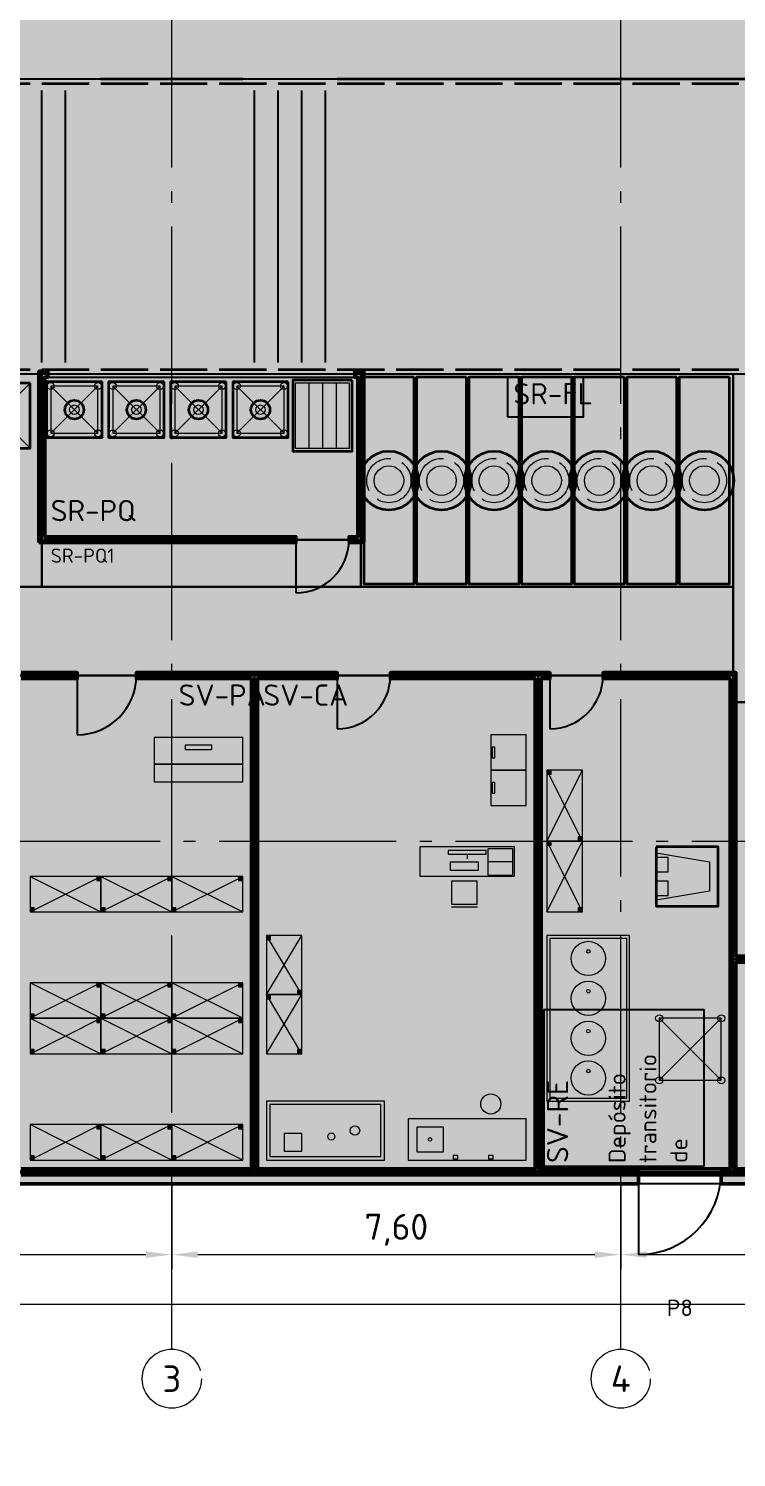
# Model space of a CAD drawing. Header units: millimetres. Extents: x 0 to 1189, y 0 to 841.
# Drawn here: x 235.9 to 295.8, y 360.3 to 481.2 of the extents above; entities that cross this region are included whole.
import ezdxf
from ezdxf.enums import TextEntityAlignment as Align

# ---------------------------------------------------------------- set-up
doc = ezdxf.new("R2010")
doc.units = ezdxf.units.MM
doc.linetypes.add('IRAM-E-TRAZOS', pattern=[5, 4, -1])
doc.linetypes.add('IRAM-F-TRAZO-PUNTO', pattern=[20, 15, -2, 1, -2])
for name, color, linetype, lineweight in [('A-ABERTURA', 7, 'CONTINUOUS', 25), ('A-COLUMNA', 7, 'CONTINUOUS', 50), ('A-COTA', 7, 'CONTINUOUS', 18), ('A-EJE', 1, 'IRAM-F-TRAZO-PUNTO', 18), ('A-EQUIPO-FINO', 8, 'CONTINUOUS', 13), ('A-EQUIPO-OCULTO', 8, 'IRAM-E-TRAZOS', 13), ('A-EQUIPO-RELLENO', 9, 'CONTINUOUS', 13), ('A-EXTERIOR', 8, 'CONTINUOUS', 25), ('A-MURO', 7, 'CONTINUOUS', 50), ('A-RELLENO', 9, 'CONTINUOUS', 13), ('A-SECTOR', 1, 'CONTINUOUS', 25), ('A-SECTOR-TXT', 1, 'CONTINUOUS', 25), ('A-TABIQUE', 7, 'CONTINUOUS', 50), ('A-TEXTO', 7, 'CONTINUOUS', 18)]:
    doc.layers.add(name, color=color, linetype=linetype, lineweight=lineweight)
for name, color, linetype, lineweight, true_color in [('A-DEFENSA', 2, 'CONTINUOUS', 35, 0xe6b400), ('A-EQUIPO', 30, 'CONTINUOUS', 35, 0xe67800), ('A-MOBILIARIO', 8, 'CONTINUOUS', 18, 0x50505a), ('A-PASILLO', 2, 'IRAM-E-TRAZOS', 35, 0xd7a500), ('A-SENDA', 2, 'CONTINUOUS', 25, 0xd7a500)]:
    doc.layers.add(name, color=color, linetype=linetype, lineweight=lineweight, true_color=true_color)
doc.styles.add('ISO3098', font='isocpeur.ttf')
doc.dimstyles.new('FLAMA-IRAM', dxfattribs={"dimtxt": 3.5, "dimasz": 3.5, "dimexe": 2, "dimexo": 1.5, "dimgap": 1, "dimtad": 1, "dimdec": 1, "dimtxsty": 'ISO3098', "dimblk": 'IRAM_FLECHA', "dimblk1": 'IRAM_FLECHA', "dimblk2": 'IRAM_FLECHA', "dimcen": 2.5, "dimclrd": 3, "dimclre": 3, "dimclrt": 3, "dimazin": 3, "dimtfac": 1, "dimtmove": 0, "dimatfit": 3, "dimlwd": 18, "dimlwe": 18})

# ---------------------------------------------------------------- blocks, each defined once
blk = doc.blocks.new('IRAM_FLECHA')
blk.add_solid([(0, 0), (-1, 0.125), (-1, -0.125)])

msp = doc.modelspace()

# ---------------------------------------------------------------- hatches: boundary and pattern name
at = {"layer": 'A-COLUMNA', "true_color": 0x000000}
h = msp.add_hatch(color=7, dxfattribs=at)
h.dxf.hatch_style = 1
h.paths.add_polyline_path([(247, 476), (249, 476), (249, 478), (247, 478)])
h = msp.add_hatch(color=7, dxfattribs=at)
h.dxf.hatch_style = 1
h.paths.add_polyline_path([(285, 476), (287, 476), (287, 478), (285, 478)])
h = msp.add_hatch(color=7, dxfattribs=at)
h.dxf.hatch_style = 1
h.paths.add_polyline_path([(247, 383.5), (249, 383.5), (249, 385.5), (247, 385.5)])
h = msp.add_hatch(color=7, dxfattribs=at)
h.dxf.hatch_style = 1
h.paths.add_polyline_path([(285, 383.5), (287, 383.5), (287, 385.5), (285, 385.5)])
at = {"layer": 'A-EQUIPO-RELLENO', "true_color": 0xeeeeee}
h = msp.add_hatch(color=7, dxfattribs=at)
h.dxf.hatch_style = 1
h.paths.add_polyline_path([(236, 451.25), (230.5, 451.25), (230.5, 445.75), (236, 445.75)])
at = {"layer": 'A-EQUIPO-RELLENO', "true_color": 0xfaeec8}
h = msp.add_hatch(color=7, dxfattribs=at)
h.dxf.hatch_style = 1
h.paths.add_polyline_path([(242.1, 451.35), (237.4, 451.35), (237.4, 446.65), (242.1, 446.65)])
h = msp.add_hatch(color=7, dxfattribs=at)
h.dxf.hatch_style = 1
h.paths.add_polyline_path([(247.35, 451.35), (242.65, 451.35), (242.65, 446.65), (247.35, 446.65)])
h = msp.add_hatch(color=7, dxfattribs=at)
h.dxf.hatch_style = 1
h.paths.add_polyline_path([(252.6, 451.35), (247.9, 451.35), (247.9, 446.65), (252.6, 446.65)])
h = msp.add_hatch(color=7, dxfattribs=at)
h.dxf.hatch_style = 1
h.paths.add_polyline_path([(257.85, 451.35), (253.15, 451.35), (253.15, 446.65), (257.85, 446.65)])
at = {"layer": 'A-EQUIPO-RELLENO', "true_color": 0xeedec0}
h = msp.add_hatch(color=7, dxfattribs=at)
h.dxf.hatch_style = 1
h.paths.add_polyline_path([(263.05, 451.25), (258.45, 451.25), (258.45, 445.75), (263.05, 445.75)])
at = {"layer": 'A-EQUIPO-RELLENO', "true_color": 0xe1e6ec}
h = msp.add_hatch(color=7, dxfattribs=at)
h.dxf.hatch_style = 1
h.paths.add_polyline_path([(263.875, 443), (263.96, 442.353), (264.21, 441.75), (264.607, 441.232), (265.125, 440.835), (265.728, 440.585), (266.375, 440.5), (267.022, 440.585), (267.625, 440.835), (268.143, 441.232), (268.54, 441.75), (268.79, 442.353), (268.875, 443), (268.79, 443.647), (268.54, 444.25), (268.143, 444.768), (267.625, 445.165), (267.022, 445.415), (266.375, 445.5), (265.728, 445.415), (265.125, 445.165), (264.607, 444.768), (264.21, 444.25), (263.96, 443.647)])
h = msp.add_hatch(color=7, dxfattribs=at)
h.dxf.hatch_style = 1
h.paths.add_polyline_path([(268.325, 443), (268.41, 442.353), (268.66, 441.75), (269.057, 441.232), (269.575, 440.835), (270.178, 440.585), (270.825, 440.5), (271.472, 440.585), (272.075, 440.835), (272.593, 441.232), (272.99, 441.75), (273.24, 442.353), (273.325, 443), (273.24, 443.647), (272.99, 444.25), (272.593, 444.768), (272.075, 445.165), (271.472, 445.415), (270.825, 445.5), (270.178, 445.415), (269.575, 445.165), (269.057, 444.768), (268.66, 444.25), (268.41, 443.647)])
h = msp.add_hatch(color=7, dxfattribs=at)
h.dxf.hatch_style = 1
h.paths.add_polyline_path([(272.775, 443), (272.86, 442.353), (273.11, 441.75), (273.507, 441.232), (274.025, 440.835), (274.628, 440.585), (275.275, 440.5), (275.922, 440.585), (276.525, 440.835), (277.043, 441.232), (277.44, 441.75), (277.69, 442.353), (277.775, 443), (277.69, 443.647), (277.44, 444.25), (277.043, 444.768), (276.525, 445.165), (275.922, 445.415), (275.275, 445.5), (274.628, 445.415), (274.025, 445.165), (273.507, 444.768), (273.11, 444.25), (272.86, 443.647)])
h = msp.add_hatch(color=7, dxfattribs=at)
h.dxf.hatch_style = 1
h.paths.add_polyline_path([(277.225, 443), (277.31, 442.353), (277.56, 441.75), (277.957, 441.232), (278.475, 440.835), (279.078, 440.585), (279.725, 440.5), (280.372, 440.585), (280.975, 440.835), (281.493, 441.232), (281.89, 441.75), (282.14, 442.353), (282.225, 443), (282.14, 443.647), (281.89, 444.25), (281.493, 444.768), (280.975, 445.165), (280.372, 445.415), (279.725, 445.5), (279.078, 445.415), (278.475, 445.165), (277.957, 444.768), (277.56, 444.25), (277.31, 443.647)])
h = msp.add_hatch(color=7, dxfattribs=at)
h.dxf.hatch_style = 1
h.paths.add_polyline_path([(281.675, 443), (281.76, 442.353), (282.01, 441.75), (282.407, 441.232), (282.925, 440.835), (283.528, 440.585), (284.175, 440.5), (284.822, 440.585), (285.425, 440.835), (285.943, 441.232), (286.34, 441.75), (286.59, 442.353), (286.675, 443), (286.59, 443.647), (286.34, 444.25), (285.943, 444.768), (285.425, 445.165), (284.822, 445.415), (284.175, 445.5), (283.528, 445.415), (282.925, 445.165), (282.407, 444.768), (282.01, 444.25), (281.76, 443.647)])
h = msp.add_hatch(color=7, dxfattribs=at)
h.dxf.hatch_style = 1
h.paths.add_polyline_path([(286.125, 443), (286.21, 442.353), (286.46, 441.75), (286.857, 441.232), (287.375, 440.835), (287.978, 440.585), (288.625, 440.5), (289.272, 440.585), (289.875, 440.835), (290.393, 441.232), (290.79, 441.75), (291.04, 442.353), (291.125, 443), (291.04, 443.647), (290.79, 444.25), (290.393, 444.768), (289.875, 445.165), (289.272, 445.415), (288.625, 445.5), (287.978, 445.415), (287.375, 445.165), (286.857, 444.768), (286.46, 444.25), (286.21, 443.647)])
h = msp.add_hatch(color=7, dxfattribs=at)
h.dxf.hatch_style = 1
h.paths.add_polyline_path([(290.575, 443), (290.66, 442.353), (290.91, 441.75), (291.307, 441.232), (291.825, 440.835), (292.428, 440.585), (293.075, 440.5), (293.722, 440.585), (294.325, 440.835), (294.843, 441.232), (295.24, 441.75), (295.49, 442.353), (295.575, 443), (295.49, 443.647), (295.24, 444.25), (294.843, 444.768), (294.325, 445.165), (293.722, 445.415), (293.075, 445.5), (292.428, 445.415), (291.825, 445.165), (291.307, 444.768), (290.91, 444.25), (290.66, 443.647)])
at = {"layer": 'A-EQUIPO-RELLENO', "true_color": 0xeedec0}
h = msp.add_hatch(color=7, dxfattribs=at)
h.dxf.hatch_style = 1
h.paths.add_polyline_path([(246.5, 419), (254, 419), (254, 421.25), (246.5, 421.25)])
at = {"layer": 'A-EQUIPO-RELLENO', "true_color": 0xeeeeee}
h = msp.add_hatch(color=7, dxfattribs=at)
h.dxf.hatch_style = 1
h.paths.add_polyline_path([(275, 421.5), (275, 418.5), (278, 418.5), (278, 421.5)])
h = msp.add_hatch(color=7, dxfattribs=at)
h.dxf.hatch_style = 1
h.paths.add_polyline_path([(246.5, 417.5), (254, 417.5), (254, 419), (246.5, 419)])
h = msp.add_hatch(color=7, dxfattribs=at)
h.dxf.hatch_style = 1
h.paths.add_polyline_path([(275, 418.5), (275, 415.5), (278, 415.5), (278, 418.5)])
h = msp.add_hatch(color=7, dxfattribs=at)
h.dxf.hatch_style = 1
h.paths.add_polyline_path([(282.75, 412.5), (282.75, 418.5), (279.75, 418.5), (279.75, 412.5)])
at = {"layer": 'A-EQUIPO-RELLENO', "true_color": 0x969ba0}
h = msp.add_hatch(color=7, dxfattribs=at)
h.dxf.hatch_style = 1
h.paths.add_polyline_path([(280.1, 418.15), (280.1, 418.45), (279.8, 418.45), (279.8, 418.15)])
at = {"layer": 'A-EQUIPO-RELLENO', "true_color": 0xeeeeee}
h = msp.add_hatch(color=7, dxfattribs=at)
h.dxf.hatch_style = 1
h.paths.add_polyline_path([(282.75, 406.5), (282.75, 412.5), (279.75, 412.5), (279.75, 406.5)])
at = {"layer": 'A-EQUIPO-RELLENO', "true_color": 0x969ba0}
h = msp.add_hatch(color=7, dxfattribs=at)
h.dxf.hatch_style = 1
h.paths.add_polyline_path([(280.1, 412.15), (280.1, 412.45), (279.8, 412.45), (279.8, 412.15)])
h = msp.add_hatch(color=7, dxfattribs=at)
h.dxf.hatch_style = 1
h.paths.add_polyline_path([(282.7, 412.55), (282.7, 412.85), (282.4, 412.85), (282.4, 412.55)])
at = {"layer": 'A-EQUIPO-RELLENO', "true_color": 0xeedec0}
h = msp.add_hatch(color=7, dxfattribs=at)
h.dxf.hatch_style = 1
h.paths.add_polyline_path([(269, 409.525), (277, 409.525), (277, 412), (269, 412)])
at = {"layer": 'A-EQUIPO-RELLENO', "true_color": 0xe6e6e6}
h = msp.add_hatch(color=7, dxfattribs=at)
h.dxf.hatch_style = 1
h.paths.add_polyline_path([(289, 412), (289, 407), (294.25, 407), (294.25, 412)])
at = {"layer": 'A-EQUIPO-RELLENO', "true_color": 0xeeeeee}
h = msp.add_hatch(color=7, dxfattribs=at)
h.dxf.hatch_style = 1
h.paths.add_polyline_path([(236, 406.5), (242, 406.5), (242, 409.5), (236, 409.5)])
at = {"layer": 'A-EQUIPO-RELLENO', "true_color": 0x969ba0}
h = msp.add_hatch(color=7, dxfattribs=at)
h.dxf.hatch_style = 1
h.paths.add_polyline_path([(241.65, 409.15), (241.95, 409.15), (241.95, 409.45), (241.65, 409.45)])
at = {"layer": 'A-EQUIPO-RELLENO', "true_color": 0xeeeeee}
h = msp.add_hatch(color=7, dxfattribs=at)
h.dxf.hatch_style = 1
h.paths.add_polyline_path([(242, 406.5), (248, 406.5), (248, 409.5), (242, 409.5)])
at = {"layer": 'A-EQUIPO-RELLENO', "true_color": 0x969ba0}
h = msp.add_hatch(color=7, dxfattribs=at)
h.dxf.hatch_style = 1
h.paths.add_polyline_path([(247.65, 409.15), (247.95, 409.15), (247.95, 409.45), (247.65, 409.45)])
at = {"layer": 'A-EQUIPO-RELLENO', "true_color": 0xeeeeee}
h = msp.add_hatch(color=7, dxfattribs=at)
h.dxf.hatch_style = 1
h.paths.add_polyline_path([(248, 406.5), (254, 406.5), (254, 409.5), (248, 409.5)])
at = {"layer": 'A-EQUIPO-RELLENO', "true_color": 0x969ba0}
h = msp.add_hatch(color=7, dxfattribs=at)
h.dxf.hatch_style = 1
h.paths.add_polyline_path([(253.65, 409.15), (253.95, 409.15), (253.95, 409.45), (253.65, 409.45)])
at = {"layer": 'A-EQUIPO-RELLENO', "true_color": 0xd6e2f0}
h = msp.add_hatch(color=7, dxfattribs=at)
h.dxf.hatch_style = 1
h.paths.add_polyline_path([(273.81, 407.125), (271.71, 407.125), (271.71, 409.125), (273.81, 409.125)])
at = {"layer": 'A-EQUIPO-RELLENO', "true_color": 0x969ba0}
h = msp.add_hatch(color=7, dxfattribs=at)
h.dxf.hatch_style = 1
h.paths.add_polyline_path([(236.05, 406.55), (236.35, 406.55), (236.35, 406.85), (236.05, 406.85)])
h = msp.add_hatch(color=7, dxfattribs=at)
h.dxf.hatch_style = 1
h.paths.add_polyline_path([(242.05, 406.55), (242.35, 406.55), (242.35, 406.85), (242.05, 406.85)])
h = msp.add_hatch(color=7, dxfattribs=at)
h.dxf.hatch_style = 1
h.paths.add_polyline_path([(248.05, 406.55), (248.35, 406.55), (248.35, 406.85), (248.05, 406.85)])
h = msp.add_hatch(color=7, dxfattribs=at)
h.dxf.hatch_style = 1
h.paths.add_polyline_path([(282.7, 406.55), (282.7, 406.85), (282.4, 406.85), (282.4, 406.55)])
at = {"layer": 'A-EQUIPO-RELLENO', "true_color": 0xeeeeee}
h = msp.add_hatch(color=7, dxfattribs=at)
h.dxf.hatch_style = 1
h.paths.add_polyline_path([(259, 399.5), (259, 404.5), (256, 404.5), (256, 399.5)])
at = {"layer": 'A-EQUIPO-RELLENO', "true_color": 0x969ba0}
h = msp.add_hatch(color=7, dxfattribs=at)
h.dxf.hatch_style = 1
h.paths.add_polyline_path([(256.35, 404.15), (256.35, 404.45), (256.05, 404.45), (256.05, 404.15)])
at = {"layer": 'A-EQUIPO-RELLENO', "true_color": 0xd2def0}
h = msp.add_hatch(color=7, dxfattribs=at)
h.dxf.hatch_style = 1
h.paths.add_polyline_path([(283.25, 404.012), (282.875, 403.963), (282.525, 403.818), (282.225, 403.588), (281.994, 403.288), (281.849, 402.938), (281.8, 402.562), (281.849, 402.187), (281.994, 401.837), (282.225, 401.537), (282.525, 401.307), (282.875, 401.162), (283.25, 401.112), (283.625, 401.162), (283.975, 401.307), (284.275, 401.537), (284.506, 401.837), (284.651, 402.187), (284.7, 402.562), (284.651, 402.938), (284.506, 403.288), (284.275, 403.588), (283.975, 403.818), (283.625, 403.963)])
at = {"layer": 'A-EQUIPO-RELLENO', "true_color": 0xeeeeee}
h = msp.add_hatch(color=7, dxfattribs=at)
h.dxf.hatch_style = 1
h.paths.add_polyline_path([(242, 400.5), (236, 400.5), (236, 397.5), (242, 397.5)])
at = {"layer": 'A-EQUIPO-RELLENO', "true_color": 0x969ba0}
h = msp.add_hatch(color=7, dxfattribs=at)
h.dxf.hatch_style = 1
h.paths.add_polyline_path([(241.95, 400.45), (241.65, 400.45), (241.65, 400.15), (241.95, 400.15)])
at = {"layer": 'A-EQUIPO-RELLENO', "true_color": 0xeeeeee}
h = msp.add_hatch(color=7, dxfattribs=at)
h.dxf.hatch_style = 1
h.paths.add_polyline_path([(248, 400.5), (242, 400.5), (242, 397.5), (248, 397.5)])
at = {"layer": 'A-EQUIPO-RELLENO', "true_color": 0x969ba0}
h = msp.add_hatch(color=7, dxfattribs=at)
h.dxf.hatch_style = 1
h.paths.add_polyline_path([(247.95, 400.45), (247.65, 400.45), (247.65, 400.15), (247.95, 400.15)])
at = {"layer": 'A-EQUIPO-RELLENO', "true_color": 0xeeeeee}
h = msp.add_hatch(color=7, dxfattribs=at)
h.dxf.hatch_style = 1
h.paths.add_polyline_path([(254, 400.5), (248, 400.5), (248, 397.5), (254, 397.5)])
at = {"layer": 'A-EQUIPO-RELLENO', "true_color": 0x969ba0}
h = msp.add_hatch(color=7, dxfattribs=at)
h.dxf.hatch_style = 1
h.paths.add_polyline_path([(253.95, 400.45), (253.65, 400.45), (253.65, 400.15), (253.95, 400.15)])
at = {"layer": 'A-EQUIPO-RELLENO', "true_color": 0xd2def0}
h = msp.add_hatch(color=7, dxfattribs=at)
h.dxf.hatch_style = 1
h.paths.add_polyline_path([(283.25, 400.637), (282.875, 400.588), (282.525, 400.443), (282.225, 400.213), (281.994, 399.913), (281.849, 399.563), (281.8, 399.188), (281.849, 398.812), (281.994, 398.462), (282.225, 398.162), (282.525, 397.932), (282.875, 397.787), (283.25, 397.738), (283.625, 397.787), (283.975, 397.932), (284.275, 398.162), (284.506, 398.462), (284.651, 398.812), (284.7, 399.188), (284.651, 399.563), (284.506, 399.913), (284.275, 400.213), (283.975, 400.443), (283.625, 400.588)])
at = {"layer": 'A-EQUIPO-RELLENO', "true_color": 0xeeeeee}
h = msp.add_hatch(color=7, dxfattribs=at)
h.dxf.hatch_style = 1
h.paths.add_polyline_path([(259, 394.5), (259, 399.5), (256, 399.5), (256, 394.5)])
at = {"layer": 'A-EQUIPO-RELLENO', "true_color": 0x969ba0}
h = msp.add_hatch(color=7, dxfattribs=at)
h.dxf.hatch_style = 1
h.paths.add_polyline_path([(256.35, 399.15), (256.35, 399.45), (256.05, 399.45), (256.05, 399.15)])
h = msp.add_hatch(color=7, dxfattribs=at)
h.dxf.hatch_style = 1
h.paths.add_polyline_path([(258.95, 399.55), (258.95, 399.85), (258.65, 399.85), (258.65, 399.55)])
h = msp.add_hatch(color=7, dxfattribs=at)
h.dxf.hatch_style = 1
h.paths.add_polyline_path([(236.35, 397.85), (236.05, 397.85), (236.05, 397.55), (236.35, 397.55)])
h = msp.add_hatch(color=7, dxfattribs=at)
h.dxf.hatch_style = 1
h.paths.add_polyline_path([(242.35, 397.85), (242.05, 397.85), (242.05, 397.55), (242.35, 397.55)])
h = msp.add_hatch(color=7, dxfattribs=at)
h.dxf.hatch_style = 1
h.paths.add_polyline_path([(248.35, 397.85), (248.05, 397.85), (248.05, 397.55), (248.35, 397.55)])
at = {"layer": 'A-EQUIPO-RELLENO', "true_color": 0xeeeeee}
h = msp.add_hatch(color=7, dxfattribs=at)
h.dxf.hatch_style = 1
h.paths.add_polyline_path([(236, 394.5), (242, 394.5), (242, 397.5), (236, 397.5)])
at = {"layer": 'A-EQUIPO-RELLENO', "true_color": 0x969ba0}
h = msp.add_hatch(color=7, dxfattribs=at)
h.dxf.hatch_style = 1
h.paths.add_polyline_path([(241.65, 397.15), (241.95, 397.15), (241.95, 397.45), (241.65, 397.45)])
at = {"layer": 'A-EQUIPO-RELLENO', "true_color": 0xeeeeee}
h = msp.add_hatch(color=7, dxfattribs=at)
h.dxf.hatch_style = 1
h.paths.add_polyline_path([(242, 394.5), (248, 394.5), (248, 397.5), (242, 397.5)])
at = {"layer": 'A-EQUIPO-RELLENO', "true_color": 0x969ba0}
h = msp.add_hatch(color=7, dxfattribs=at)
h.dxf.hatch_style = 1
h.paths.add_polyline_path([(247.65, 397.15), (247.95, 397.15), (247.95, 397.45), (247.65, 397.45)])
at = {"layer": 'A-EQUIPO-RELLENO', "true_color": 0xeeeeee}
h = msp.add_hatch(color=7, dxfattribs=at)
h.dxf.hatch_style = 1
h.paths.add_polyline_path([(248, 394.5), (254, 394.5), (254, 397.5), (248, 397.5)])
at = {"layer": 'A-EQUIPO-RELLENO', "true_color": 0x969ba0}
h = msp.add_hatch(color=7, dxfattribs=at)
h.dxf.hatch_style = 1
h.paths.add_polyline_path([(253.65, 397.15), (253.95, 397.15), (253.95, 397.45), (253.65, 397.45)])
at = {"layer": 'A-EQUIPO-RELLENO', "true_color": 0xd2def0}
h = msp.add_hatch(color=7, dxfattribs=at)
h.dxf.hatch_style = 1
h.paths.add_polyline_path([(283.25, 397.263), (282.875, 397.213), (282.525, 397.068), (282.225, 396.838), (281.994, 396.538), (281.849, 396.188), (281.8, 395.812), (281.849, 395.437), (281.994, 395.087), (282.225, 394.787), (282.525, 394.557), (282.875, 394.412), (283.25, 394.363), (283.625, 394.412), (283.975, 394.557), (284.275, 394.787), (284.506, 395.087), (284.651, 395.437), (284.7, 395.812), (284.651, 396.188), (284.506, 396.538), (284.275, 396.838), (283.975, 397.068), (283.625, 397.213)])
at = {"layer": 'A-EQUIPO-RELLENO', "true_color": 0xfaeec8}
h = msp.add_hatch(color=7, dxfattribs=at)
h.dxf.hatch_style = 1
h.paths.add_polyline_path([(289.25, 397.5), (289.25, 392.25), (294.5, 392.25), (294.5, 397.5)])
at = {"layer": 'A-EQUIPO-RELLENO', "true_color": 0x969ba0}
h = msp.add_hatch(color=7, dxfattribs=at)
h.dxf.hatch_style = 1
h.paths.add_polyline_path([(236.05, 394.55), (236.35, 394.55), (236.35, 394.85), (236.05, 394.85)])
h = msp.add_hatch(color=7, dxfattribs=at)
h.dxf.hatch_style = 1
h.paths.add_polyline_path([(242.05, 394.55), (242.35, 394.55), (242.35, 394.85), (242.05, 394.85)])
h = msp.add_hatch(color=7, dxfattribs=at)
h.dxf.hatch_style = 1
h.paths.add_polyline_path([(248.05, 394.55), (248.35, 394.55), (248.35, 394.85), (248.05, 394.85)])
h = msp.add_hatch(color=7, dxfattribs=at)
h.dxf.hatch_style = 1
h.paths.add_polyline_path([(258.95, 394.55), (258.95, 394.85), (258.65, 394.85), (258.65, 394.55)])
at = {"layer": 'A-EQUIPO-RELLENO', "true_color": 0xd2def0}
h = msp.add_hatch(color=7, dxfattribs=at)
h.dxf.hatch_style = 1
h.paths.add_polyline_path([(283.25, 393.887), (282.875, 393.838), (282.525, 393.693), (282.225, 393.463), (281.994, 393.163), (281.849, 392.813), (281.8, 392.438), (281.849, 392.062), (281.994, 391.712), (282.225, 391.412), (282.525, 391.182), (282.875, 391.037), (283.25, 390.988), (283.625, 391.037), (283.975, 391.182), (284.275, 391.412), (284.506, 391.712), (284.651, 392.062), (284.7, 392.438), (284.651, 392.813), (284.506, 393.163), (284.275, 393.463), (283.975, 393.693), (283.625, 393.838)])
at = {"layer": 'A-EQUIPO-RELLENO', "true_color": 0xd7d7dc}
h = msp.add_hatch(color=7, dxfattribs=at)
h.dxf.hatch_style = 1
h.paths.add_polyline_path([(266, 390.5), (256, 390.5), (256, 385.5), (266, 385.5)])
at = {"layer": 'A-EQUIPO-RELLENO', "true_color": 0xeeeeee}
h = msp.add_hatch(color=7, dxfattribs=at)
h.dxf.hatch_style = 1
h.paths.add_polyline_path([(242, 388.5), (236, 388.5), (236, 385.5), (242, 385.5)])
at = {"layer": 'A-EQUIPO-RELLENO', "true_color": 0x969ba0}
h = msp.add_hatch(color=7, dxfattribs=at)
h.dxf.hatch_style = 1
h.paths.add_polyline_path([(241.95, 388.45), (241.65, 388.45), (241.65, 388.15), (241.95, 388.15)])
at = {"layer": 'A-EQUIPO-RELLENO', "true_color": 0xeeeeee}
h = msp.add_hatch(color=7, dxfattribs=at)
h.dxf.hatch_style = 1
h.paths.add_polyline_path([(248, 388.5), (242, 388.5), (242, 385.5), (248, 385.5)])
at = {"layer": 'A-EQUIPO-RELLENO', "true_color": 0x969ba0}
h = msp.add_hatch(color=7, dxfattribs=at)
h.dxf.hatch_style = 1
h.paths.add_polyline_path([(247.95, 388.45), (247.65, 388.45), (247.65, 388.15), (247.95, 388.15)])
at = {"layer": 'A-EQUIPO-RELLENO', "true_color": 0xeeeeee}
h = msp.add_hatch(color=7, dxfattribs=at)
h.dxf.hatch_style = 1
h.paths.add_polyline_path([(254, 388.5), (248, 388.5), (248, 385.5), (254, 385.5)])
at = {"layer": 'A-EQUIPO-RELLENO', "true_color": 0x969ba0}
h = msp.add_hatch(color=7, dxfattribs=at)
h.dxf.hatch_style = 1
h.paths.add_polyline_path([(253.95, 388.45), (253.65, 388.45), (253.65, 388.15), (253.95, 388.15)])
at = {"layer": 'A-EQUIPO-RELLENO', "true_color": 0xecf0ec}
h = msp.add_hatch(color=7, dxfattribs=at)
h.dxf.hatch_style = 1
h.paths.add_polyline_path([(278, 389), (268, 389), (268, 385.5), (278, 385.5)])
at = {"layer": 'A-EQUIPO-RELLENO', "true_color": 0x969ba0}
h = msp.add_hatch(color=7, dxfattribs=at)
h.dxf.hatch_style = 1
h.paths.add_polyline_path([(236.35, 385.85), (236.05, 385.85), (236.05, 385.55), (236.35, 385.55)])
h = msp.add_hatch(color=7, dxfattribs=at)
h.dxf.hatch_style = 1
h.paths.add_polyline_path([(242.35, 385.85), (242.05, 385.85), (242.05, 385.55), (242.35, 385.55)])
h = msp.add_hatch(color=7, dxfattribs=at)
h.dxf.hatch_style = 1
h.paths.add_polyline_path([(248.35, 385.85), (248.05, 385.85), (248.05, 385.55), (248.35, 385.55)])
at = {"layer": 'A-MURO', "true_color": 0x464646}
h = msp.add_hatch(color=7, dxfattribs=at)
h.dxf.hatch_style = 1
h.paths.add_polyline_path([(171, 383.5), (171, 427.5), (172, 427.5), (172, 384.5), (287.5, 384.5), (287.5, 383.5)])
h = msp.add_hatch(color=7, dxfattribs=at)
h.dxf.hatch_style = 1
h.paths.add_polyline_path([(294.5, 383.5), (294.5, 384.5), (315, 384.5), (315, 383.5)])
at = {"layer": 'A-RELLENO', "true_color": 0xfff4b4}
h = msp.add_hatch(color=7, dxfattribs=at)
h.dxf.hatch_style = 1
h.paths.add_polyline_path([(172, 477), (552, 477), (552, 484.5), (172, 484.5)])
at = {"layer": 'A-RELLENO', "true_color": 0xe2e2e2}
h = msp.add_hatch(color=7, dxfattribs=at)
h.dxf.hatch_style = 1
h.paths.add_polyline_path([(172, 452), (552, 452), (552, 477), (172, 477)])
at = {"layer": 'A-RELLENO', "true_color": 0xcde1f5}
h = msp.add_hatch(color=7, dxfattribs=at)
h.dxf.hatch_style = 1
h.paths.add_polyline_path([(229.5, 434), (237, 434), (237, 452), (229.5, 452)])
h = msp.add_hatch(color=7, dxfattribs=at)
h.dxf.hatch_style = 1
h.paths.add_polyline_path([(237, 438), (264, 438), (264, 452), (237, 452)])
h = msp.add_hatch(color=7, dxfattribs=at)
h.dxf.hatch_style = 1
h.paths.add_polyline_path([(264, 434), (295.5, 434), (295.5, 452), (264, 452)])
at = {"layer": 'A-RELLENO', "true_color": 0xf8d9c0}
h = msp.add_hatch(color=7, dxfattribs=at)
h.dxf.hatch_style = 1
h.paths.add_polyline_path([(295.5, 424.25), (373.25, 424.25), (373.25, 452), (295.5, 452)])
at = {"layer": 'A-RELLENO', "true_color": 0xcde1f5}
h = msp.add_hatch(color=7, dxfattribs=at)
h.dxf.hatch_style = 1
h.paths.add_polyline_path([(237, 434), (264, 434), (264, 438), (237, 438)])
at = {"layer": 'A-RELLENO', "true_color": 0xfff4b4}
h = msp.add_hatch(color=7, dxfattribs=at)
h.dxf.hatch_style = 1
h.paths.add_polyline_path([(172, 426.5), (295.5, 426.5), (295.5, 434), (172, 434)])
at = {"layer": 'A-RELLENO', "true_color": 0xe4e4e4}
h = msp.add_hatch(color=7, dxfattribs=at)
h.dxf.hatch_style = 1
h.paths.add_polyline_path([(235, 384.5), (255, 384.5), (255, 426.5), (235, 426.5)])
h = msp.add_hatch(color=7, dxfattribs=at)
h.dxf.hatch_style = 1
h.paths.add_polyline_path([(255, 384.5), (279, 384.5), (279, 426.5), (255, 426.5)])
h = msp.add_hatch(color=7, dxfattribs=at)
h.dxf.hatch_style = 1
h.paths.add_polyline_path([(279, 384.5), (295.5, 384.5), (295.5, 426.5), (279, 426.5)])
h = msp.add_hatch(color=7, dxfattribs=at)
h.dxf.hatch_style = 1
h.paths.add_polyline_path([(295.5, 402.5), (314, 402.5), (314, 424.25), (295.5, 424.25)])
h = msp.add_hatch(color=7, dxfattribs=at)
h.dxf.hatch_style = 1
h.paths.add_polyline_path([(295.5, 384.5), (314, 384.5), (314, 402.5), (295.5, 402.5)])
at = {"layer": 'A-SECTOR-TXT', "true_color": 0xffffff}
h = msp.add_hatch(color=7, dxfattribs=at)
h.dxf.hatch_style = 1
h.paths.add_polyline_path([(276.415, 448.39), (282.835, 448.39), (282.835, 451.75), (276.415, 451.75)])
h = msp.add_hatch(color=7, dxfattribs=at)
h.dxf.hatch_style = 1
h.paths.add_polyline_path([(293.05, 385), (293.05, 398.224), (279.5, 398.224), (279.5, 385)])
at = {"layer": 'A-TABIQUE', "true_color": 0x6e6e6e}
h = msp.add_hatch(color=7, dxfattribs=at)
h.dxf.hatch_style = 1
h.paths.add_polyline_path([(236.75, 437.75), (236.75, 452.25), (237.5, 452.25), (237.5, 451.75), (237.25, 451.75), (237.25, 438.25), (258.5, 438.25), (258.5, 437.75)])
h = msp.add_hatch(color=7, dxfattribs=at)
h.dxf.hatch_style = 1
h.paths.add_polyline_path([(263, 437.75), (263, 438.25), (263.75, 438.25), (263.75, 451.75), (263.5, 451.75), (263.5, 452.25), (264.25, 452.25), (264.25, 437.75)])
h = msp.add_hatch(color=7, dxfattribs=at)
h.dxf.hatch_style = 1
h.paths.add_polyline_path([(235.25, 426.75), (240, 426.75), (240, 426.25), (235.25, 426.25), (235.25, 384.75), (254.75, 384.75), (254.75, 426.25), (245, 426.25), (245, 426.75), (254.75, 426.75), (255.25, 426.75), (262, 426.75), (262, 426.25), (255.25, 426.25), (255.25, 384.75), (278.75, 384.75), (278.75, 426.25), (266.5, 426.25), (266.5, 426.75), (278.75, 426.75), (279.25, 426.75), (280, 426.75), (280, 426.25), (279.25, 426.25), (279.25, 384.75), (295.25, 384.75), (295.25, 402.75), (295.25, 426.25), (284.5, 426.25), (284.5, 426.75), (295.75, 426.75), (295.75, 402.75), (314.25, 402.75), (314.25, 395), (313.75, 395), (313.75, 402.25), (295.75, 402.25), (295.75, 384.75), (313.75, 384.75), (313.75, 390.5), (314.25, 390.5), (314.25, 384.25), (295.75, 384.25), (295.25, 384.25), (279.25, 384.25), (278.75, 384.25), (255.25, 384.25), (254.75, 384.25), (235.25, 384.25), (234.75, 384.25), (197.25, 384.25), (196.75, 384.25), (171.75, 384.25), (171.75, 410.25), (171.75, 410.75), (171.75, 426.75), (179, 426.75), (179, 426.25), (172.25, 426.25), (172.25, 410.75), (196.75, 410.75), (196.75, 426.25), (183.5, 426.25), (183.5, 426.75), (196.75, 426.75), (197.25, 426.75), (212, 426.75), (212, 426.25), (197.25, 426.25), (197.25, 410.75), (197.25, 410.25), (197.25, 408.5), (196.75, 408.5), (196.75, 410.25), (172.25, 410.25), (172.25, 384.75), (196.75, 384.75), (196.75, 403.5), (197.25, 403.5), (197.25, 384.75), (234.75, 384.75), (234.75, 426.25), (220, 426.25), (220, 426.75), (234.75, 426.75)])

# ---------------------------------------------------------------- linework, layer by layer
at = {"layer": 'A-ABERTURA'}
for p, q in [((237.5, 451.75), (263.5, 451.75)), ((258.5, 438), (258.5, 433.5)), ((240, 426.5), (240, 421.5)), ((262, 426.5), (262, 422)), ((280, 426.5), (280, 422)), ((287.5, 384.5), (287.5, 377.5))]:
    msp.add_line(p, q, dxfattribs=at)
for centre, radius in [((258.5, 438), 4.5), ((240, 426.5), 5), ((262, 426.5), 4.5), ((280, 426.5), 4.5), ((287.5, 384.5), 7)]:
    msp.add_arc(centre, radius, 270, 360, dxfattribs=at)
at = {"layer": 'A-DEFENSA'}
for p, q in [((242, 477), (254, 477)), ((262, 477), (348.5, 477))]:
    msp.add_line(p, q, dxfattribs=at)
at = {"layer": 'A-EJE'}
for p, q in [((248, 369.5), (248, 622.5)), ((286, 369.5), (286, 622.5)), ((157, 477), (567, 477)), ((152, 412.5), (572, 412.5)), ((157, 384.5), (567, 384.5))]:
    msp.add_line(p, q, dxfattribs=at)
for centre in [(248, 367), (286, 367)]:
    msp.add_circle(centre, 2.5, dxfattribs=at)
at = {"layer": 'A-EQUIPO'}
for points in [[(236, 451.25), (230.5, 451.25), (230.5, 445.75), (236, 445.75)], [(242.1, 451.35), (237.4, 451.35), (237.4, 446.65), (242.1, 446.65)], [(247.35, 451.35), (242.65, 451.35), (242.65, 446.65), (247.35, 446.65)], [(252.6, 451.35), (247.9, 451.35), (247.9, 446.65), (252.6, 446.65)], [(257.85, 451.35), (253.15, 451.35), (253.15, 446.65), (257.85, 446.65)], [(263.25, 451.5), (258.25, 451.5), (258.25, 445.5), (263.25, 445.5)], [(268.5, 451.75), (264.25, 451.75), (264.25, 434.25), (268.5, 434.25)], [(272.95, 451.75), (268.7, 451.75), (268.7, 434.25), (272.95, 434.25)], [(277.4, 451.75), (273.15, 451.75), (273.15, 434.25), (277.4, 434.25)], [(281.85, 451.75), (277.6, 451.75), (277.6, 434.25), (281.85, 434.25)], [(286.3, 451.75), (282.05, 451.75), (282.05, 434.25), (286.3, 434.25)], [(290.75, 451.75), (286.5, 451.75), (286.5, 434.25), (290.75, 434.25)], [(295.2, 451.75), (290.95, 451.75), (290.95, 434.25), (295.2, 434.25)], [(289, 412), (289, 407), (294.25, 407), (294.25, 412)]]:
    msp.add_lwpolyline(points, close=True, dxfattribs=at)
for centre, radius in [((239.75, 449), 0.8), ((245, 449), 0.8), ((250.25, 449), 0.8), ((255.5, 449), 0.8), ((266.375, 443), 2.5), ((270.825, 443), 2.5), ((275.275, 443), 2.5), ((279.725, 443), 2.5), ((284.175, 443), 2.5), ((288.625, 443), 2.5), ((293.075, 443), 2.5)]:
    msp.add_circle(centre, radius, dxfattribs=at)
at = {"layer": 'A-EQUIPO-FINO'}
for p, q in [((236, 451.25), (230.5, 445.75)), ((236, 445.75), (230.5, 451.25)), ((241.75, 451), (237.75, 447)), ((241.75, 447), (237.75, 451)), ((247, 451), (243, 447)), ((247, 447), (243, 451)), ((252.25, 451), (248.25, 447)), ((252.25, 447), (248.25, 451)), ((257.5, 451), (253.5, 447)), ((257.5, 447), (253.5, 451)), ((259.6, 451.25), (259.6, 445.75)), ((260.75, 451.25), (260.75, 445.75)), ((261.9, 451.25), (261.9, 445.75)), ((282.75, 412.5), (279.75, 418.5)), ((279.75, 412.5), (282.75, 418.5)), ((282.75, 406.5), (279.75, 412.5)), ((279.75, 406.5), (282.75, 412.5)), ((274.75, 410.762), (276.85, 410.762)), ((236, 406.5), (242, 409.5)), ((236, 409.5), (242, 406.5)), ((242, 406.5), (248, 409.5)), ((242, 409.5), (248, 406.5)), ((248, 406.5), (254, 409.5)), ((248, 409.5), (254, 406.5)), ((259, 399.5), (256, 404.5)), ((256, 399.5), (259, 404.5)), ((242, 400.5), (236, 397.5)), ((242, 397.5), (236, 400.5)), ((248, 400.5), (242, 397.5)), ((248, 397.5), (242, 400.5)), ((254, 400.5), (248, 397.5)), ((254, 397.5), (248, 400.5)), ((259, 394.5), (256, 399.5)), ((256, 394.5), (259, 399.5)), ((236, 394.5), (242, 397.5)), ((236, 397.5), (242, 394.5)), ((242, 394.5), (248, 397.5)), ((242, 397.5), (248, 394.5)), ((248, 394.5), (254, 397.5)), ((248, 397.5), (254, 394.5)), ((289.25, 397.5), (294.5, 392.25)), ((294.5, 397.5), (289.25, 392.25)), ((242, 388.5), (236, 385.5)), ((242, 385.5), (236, 388.5)), ((248, 388.5), (242, 385.5)), ((248, 385.5), (242, 388.5)), ((254, 388.5), (248, 385.5)), ((254, 385.5), (248, 388.5))]:
    msp.add_line(p, q, dxfattribs=at)
for points in [[(241.75, 451), (237.75, 451), (237.75, 447), (241.75, 447)], [(247, 451), (243, 451), (243, 447), (247, 447)], [(252.25, 451), (248.25, 451), (248.25, 447), (252.25, 447)], [(257.5, 451), (253.5, 451), (253.5, 447), (257.5, 447)], [(263.05, 451.25), (258.45, 451.25), (258.45, 445.75), (263.05, 445.75)], [(275.1, 420.45), (275.1, 419.55), (275.35, 419.55), (275.35, 420.45)], [(282.75, 412.5), (282.75, 418.5), (279.75, 418.5), (279.75, 412.5)], [(280.1, 418.15), (280.1, 418.45), (279.8, 418.45), (279.8, 418.15)], [(275.1, 417.45), (275.1, 416.55), (275.35, 416.55), (275.35, 417.45)], [(282.75, 406.5), (282.75, 412.5), (279.75, 412.5), (279.75, 406.5)], [(280.1, 412.15), (280.1, 412.45), (279.8, 412.45), (279.8, 412.15)], [(282.7, 412.55), (282.7, 412.85), (282.4, 412.85), (282.4, 412.55)], [(274.75, 409.625), (276.85, 409.625), (276.85, 411.85), (274.75, 411.85)], [(271.56, 410.025), (273.96, 410.025), (273.96, 410.725), (271.56, 410.725)], [(236, 406.5), (242, 406.5), (242, 409.5), (236, 409.5)], [(241.65, 409.15), (241.95, 409.15), (241.95, 409.45), (241.65, 409.45)], [(242, 406.5), (248, 406.5), (248, 409.5), (242, 409.5)], [(247.65, 409.15), (247.95, 409.15), (247.95, 409.45), (247.65, 409.45)], [(248, 406.5), (254, 406.5), (254, 409.5), (248, 409.5)], [(253.65, 409.15), (253.95, 409.15), (253.95, 409.45), (253.65, 409.45)], [(236.05, 406.55), (236.35, 406.55), (236.35, 406.85), (236.05, 406.85)], [(242.05, 406.55), (242.35, 406.55), (242.35, 406.85), (242.05, 406.85)], [(248.05, 406.55), (248.35, 406.55), (248.35, 406.85), (248.05, 406.85)], [(282.7, 406.55), (282.7, 406.85), (282.4, 406.85), (282.4, 406.55)], [(259, 399.5), (259, 404.5), (256, 404.5), (256, 399.5)], [(256.35, 404.15), (256.35, 404.45), (256.05, 404.45), (256.05, 404.15)], [(286.5, 390.75), (286.5, 404.25), (280, 404.25), (280, 390.75)], [(242, 400.5), (236, 400.5), (236, 397.5), (242, 397.5)], [(241.95, 400.45), (241.65, 400.45), (241.65, 400.15), (241.95, 400.15)], [(248, 400.5), (242, 400.5), (242, 397.5), (248, 397.5)], [(247.95, 400.45), (247.65, 400.45), (247.65, 400.15), (247.95, 400.15)], [(254, 400.5), (248, 400.5), (248, 397.5), (254, 397.5)], [(253.95, 400.45), (253.65, 400.45), (253.65, 400.15), (253.95, 400.15)], [(259, 394.5), (259, 399.5), (256, 399.5), (256, 394.5)], [(256.35, 399.15), (256.35, 399.45), (256.05, 399.45), (256.05, 399.15)], [(258.95, 399.55), (258.95, 399.85), (258.65, 399.85), (258.65, 399.55)], [(236.35, 397.85), (236.05, 397.85), (236.05, 397.55), (236.35, 397.55)], [(242.35, 397.85), (242.05, 397.85), (242.05, 397.55), (242.35, 397.55)], [(248.35, 397.85), (248.05, 397.85), (248.05, 397.55), (248.35, 397.55)], [(236, 394.5), (242, 394.5), (242, 397.5), (236, 397.5)], [(241.65, 397.15), (241.95, 397.15), (241.95, 397.45), (241.65, 397.45)], [(242, 394.5), (248, 394.5), (248, 397.5), (242, 397.5)], [(247.65, 397.15), (247.95, 397.15), (247.95, 397.45), (247.65, 397.45)], [(248, 394.5), (254, 394.5), (254, 397.5), (248, 397.5)], [(253.65, 397.15), (253.95, 397.15), (253.95, 397.45), (253.65, 397.45)], [(236.05, 394.55), (236.35, 394.55), (236.35, 394.85), (236.05, 394.85)], [(242.05, 394.55), (242.35, 394.55), (242.35, 394.85), (242.05, 394.85)], [(248.05, 394.55), (248.35, 394.55), (248.35, 394.85), (248.05, 394.85)], [(258.95, 394.55), (258.95, 394.85), (258.65, 394.85), (258.65, 394.55)], [(265.7, 390.2), (256.3, 390.2), (256.3, 385.8), (265.7, 385.8)], [(242, 388.5), (236, 388.5), (236, 385.5), (242, 385.5)], [(241.95, 388.45), (241.65, 388.45), (241.65, 388.15), (241.95, 388.15)], [(248, 388.5), (242, 388.5), (242, 385.5), (248, 385.5)], [(247.95, 388.45), (247.65, 388.45), (247.65, 388.15), (247.95, 388.15)], [(254, 388.5), (248, 388.5), (248, 385.5), (254, 385.5)], [(253.95, 388.45), (253.65, 388.45), (253.65, 388.15), (253.95, 388.15)], [(259, 387.75), (257.5, 387.75), (257.5, 386.25), (259, 386.25)], [(236.35, 385.85), (236.05, 385.85), (236.05, 385.55), (236.35, 385.55)], [(242.35, 385.85), (242.05, 385.85), (242.05, 385.55), (242.35, 385.55)], [(248.35, 385.85), (248.05, 385.85), (248.05, 385.55), (248.35, 385.55)], [(272.2, 385.9), (271.8, 385.9), (271.8, 385.6), (272.2, 385.6)], [(275.2, 385.9), (274.8, 385.9), (274.8, 385.6), (275.2, 385.6)]]:
    msp.add_lwpolyline(points, close=True, dxfattribs=at)
msp.add_lwpolyline([(289, 411.5), (293.5, 410.75), (293.5, 408.25), (289, 407.5)], dxfattribs=at)
for centre, radius in [((237.75, 451), 0.3), ((241.75, 451), 0.3), ((243, 451), 0.3), ((247, 451), 0.3), ((248.25, 451), 0.3), ((252.25, 451), 0.3), ((253.5, 451), 0.3), ((257.5, 451), 0.3), ((239.75, 449), 0.4), ((245, 449), 0.4), ((250.25, 449), 0.4), ((255.5, 449), 0.4), ((237.75, 447), 0.3), ((241.75, 447), 0.3), ((243, 447), 0.3), ((247, 447), 0.3), ((248.25, 447), 0.3), ((252.25, 447), 0.3), ((253.5, 447), 0.3), ((257.5, 447), 0.3), ((266.375, 443), 1.25), ((270.825, 443), 1.25), ((275.275, 443), 1.25), ((279.725, 443), 1.25), ((284.175, 443), 1.25), ((288.625, 443), 1.25), ((293.075, 443), 1.25), ((283.25, 403.163), 0.15), ((283.25, 399.788), 0.15), ((289.25, 397.5), 0.3), ((294.5, 397.5), 0.3), ((283.25, 396.413), 0.15), ((283.25, 393.038), 0.15), ((289.25, 392.25), 0.3), ((294.5, 392.25), 0.3), ((263.5, 388), 0.4), ((261.5, 387.5), 0.3), ((269.85, 387.25), 0.15)]:
    msp.add_circle(centre, radius, dxfattribs=at)
at = {"layer": 'A-EQUIPO-OCULTO'}
for points in [[(289, 411.1), (289, 409.9), (290, 409.9), (290, 411.1)], [(289, 409.1), (289, 407.9), (290, 407.9), (290, 409.1)]]:
    msp.add_lwpolyline(points, close=True, dxfattribs=at)
for centre in [(266.375, 443), (270.825, 443), (275.275, 443), (279.725, 443), (284.175, 443), (288.625, 443), (293.075, 443)]:
    msp.add_circle(centre, 1.875, dxfattribs=at)
at = {"layer": 'A-EXTERIOR'}
msp.add_lwpolyline([(62, 274.5), (662, 274.5), (662, 383.5), (62, 383.5)], close=True, dxfattribs=at)
at = {"layer": 'A-MOBILIARIO'}
for p, q in [((273, 411.4), (273, 411)), ((271.66, 406.925), (273.86, 406.925))]:
    msp.add_line(p, q, dxfattribs=at)
for points in [[(246.5, 419), (254, 419), (254, 421.25), (246.5, 421.25)], [(275, 421.5), (275, 418.5), (278, 418.5), (278, 421.5)], [(249.125, 420.25), (251.375, 420.25), (251.375, 420.6), (249.125, 420.6)], [(246.5, 417.5), (254, 417.5), (254, 419), (246.5, 419)], [(275, 418.5), (275, 415.5), (278, 415.5), (278, 418.5)], [(269, 409.525), (277, 409.525), (277, 412), (269, 412)], [(271.4, 411.4), (274.6, 411.4), (274.6, 411.7), (271.4, 411.7)], [(273.81, 407.125), (271.71, 407.125), (271.71, 409.125), (273.81, 409.125)], [(286.75, 390.5), (286.75, 404.5), (279.75, 404.5), (279.75, 390.5)], [(289.25, 397.5), (289.25, 392.25), (294.5, 392.25), (294.5, 397.5)], [(266, 390.5), (256, 390.5), (256, 385.5), (266, 385.5)], [(278, 389), (268, 389), (268, 385.5), (278, 385.5)], [(271, 388.3), (268.75, 388.3), (268.75, 386.2), (271, 386.2)]]:
    msp.add_lwpolyline(points, close=True, dxfattribs=at)
for centre, radius in [((283.25, 402.562), 1.45), ((283.25, 399.188), 1.45), ((283.25, 395.812), 1.45), ((283.25, 392.438), 1.45), ((275, 390.25), 0.85)]:
    msp.add_circle(centre, radius, dxfattribs=at)
at = {"layer": 'A-MURO'}
for points in [[(171, 383.5), (171, 427.5), (172, 427.5), (172, 384.5), (287.5, 384.5), (287.5, 383.5)], [(294.5, 383.5), (294.5, 384.5), (315, 384.5), (315, 383.5)]]:
    msp.add_lwpolyline(points, close=True, dxfattribs=at)
at = {"layer": 'A-PASILLO'}
for p, q in [((172, 476.6), (552, 476.6)), ((172, 452.4), (552, 452.4))]:
    msp.add_line(p, q, dxfattribs=at)
at = {"layer": 'A-SECTOR'}
for points in [[(229.5, 434), (237, 434), (237, 452), (229.5, 452)], [(237, 438), (264, 438), (264, 452), (237, 452)], [(264, 434), (295.5, 434), (295.5, 452), (264, 452)], [(295.5, 424.25), (373.25, 424.25), (373.25, 452), (295.5, 452)], [(237, 434), (264, 434), (264, 438), (237, 438)], [(235, 384.5), (255, 384.5), (255, 426.5), (235, 426.5)], [(255, 384.5), (279, 384.5), (279, 426.5), (255, 426.5)], [(279, 384.5), (295.5, 384.5), (295.5, 426.5), (279, 426.5)], [(295.5, 402.5), (314, 402.5), (314, 424.25), (295.5, 424.25)], [(295.5, 384.5), (314, 384.5), (314, 402.5), (295.5, 402.5)]]:
    msp.add_lwpolyline(points, close=True, dxfattribs=at)
at = {"layer": 'A-SECTOR-TXT'}
for points in [[(276.415, 448.39), (282.835, 448.39), (282.835, 451.75), (276.415, 451.75)], [(293.05, 385), (293.05, 398.224), (279.5, 398.224), (279.5, 385)]]:
    msp.add_lwpolyline(points, close=True, dxfattribs=at)
at = {"layer": 'A-SENDA'}
for p, q in [((237, 453), (237, 476)), ((239, 453), (239, 476)), ((255, 453), (255, 476)), ((257, 453), (257, 476)), ((259, 453), (259, 476)), ((261, 453), (261, 476))]:
    msp.add_line(p, q, dxfattribs=at)
for points in [[(172, 477), (552, 477), (552, 484.5), (172, 484.5)], [(172, 426.5), (295.5, 426.5), (295.5, 434), (172, 434)]]:
    msp.add_lwpolyline(points, close=True, dxfattribs=at)
at = {"layer": 'A-TABIQUE'}
for points in [[(236.75, 437.75), (236.75, 452.25), (237.5, 452.25), (237.5, 451.75), (237.25, 451.75), (237.25, 438.25), (258.5, 438.25), (258.5, 437.75)], [(263, 437.75), (263, 438.25), (263.75, 438.25), (263.75, 451.75), (263.5, 451.75), (263.5, 452.25), (264.25, 452.25), (264.25, 437.75)]]:
    msp.add_lwpolyline(points, close=True, dxfattribs=at)
for points in [[(235.25, 426.75), (240, 426.75), (240, 426.25), (235.25, 426.25)], [(235.25, 384.75), (254.75, 384.75), (254.75, 426.25), (245, 426.25), (245, 426.75), (254.75, 426.75), (255.25, 426.75), (262, 426.75), (262, 426.25), (255.25, 426.25), (255.25, 384.75), (278.75, 384.75), (278.75, 426.25), (266.5, 426.25), (266.5, 426.75), (278.75, 426.75), (279.25, 426.75), (280, 426.75), (280, 426.25), (279.25, 426.25), (279.25, 384.75), (295.25, 384.75), (295.25, 402.75), (295.25, 426.25), (284.5, 426.25), (284.5, 426.75), (295.75, 426.75), (295.75, 402.75), (314.25, 402.75)], [(313.75, 402.25), (295.75, 402.25), (295.75, 384.75), (313.75, 384.75)], [(314.25, 384.25), (295.75, 384.25), (295.25, 384.25), (279.25, 384.25), (278.75, 384.25), (255.25, 384.25), (254.75, 384.25), (235.25, 384.25)]]:
    msp.add_lwpolyline(points, dxfattribs=at)

# ---------------------------------------------------------------- texts
at = {"layer": 'A-SECTOR-TXT', "style": 'ISO3098'}
for s, height, p in [('SR-FL', 1.8, (276.915, 451.25)), ('SR-PQ', 1.8, (237.75, 441.36)), ('SR-PQ1', 1.2, (237.75, 437.25)), ('SV-PA', 1.8, (248.58, 425.75)), ('SV-CA', 1.8, (255.75, 425.75))]:
    msp.add_text(s, height=height, dxfattribs=at).set_placement(p, align=Align.TOP_LEFT)
for s, height, p in [('transitorio', 1.44, (287.58, 385.25)), ('SV-RE', 1.8, (279.75, 385.25)), ('Depósito', 1.44, (284.97, 385.25)), ('de', 1.44, (290.19, 385.25))]:
    msp.add_text(s, height=height, rotation=90, dxfattribs=at).set_placement(p, align=Align.TOP_LEFT)
at = {"layer": 'A-TEXTO', "style": 'ISO3098'}
for s, height, p in [('P8', 1.4, (291, 373)), ('3', 2.25, (248, 367)), ('4', 2.25, (286, 367))]:
    msp.add_text(s, height=height, dxfattribs=at).set_placement(p, align=Align.MIDDLE_CENTER)

# ---------------------------------------------------------------- dimensions: what is measured, and where the dimension line sits
at = {"layer": 'A-COTA'}
for base, p1, p2 in [((172, 373.3), (172, 384.5), (552, 384.5)), ((210, 377.5), (210, 384.5), (248, 384.5)), ((248, 377.5), (248, 384.5), (286, 384.5)), ((286, 377.5), (286, 384.5), (324, 384.5))]:
    msp.add_linear_dim(base=base, p1=p1, p2=p2, dimstyle='FLAMA-IRAM', override={"dimtxt": 2.2, "dimasz": 2.2, "dimexe": 1.2, "dimexo": 1, "dimdec": 2, "dimlfac": 0.2, "dimzin": 0}, dxfattribs=at).render()

doc.saveas('drawing.dxf')
